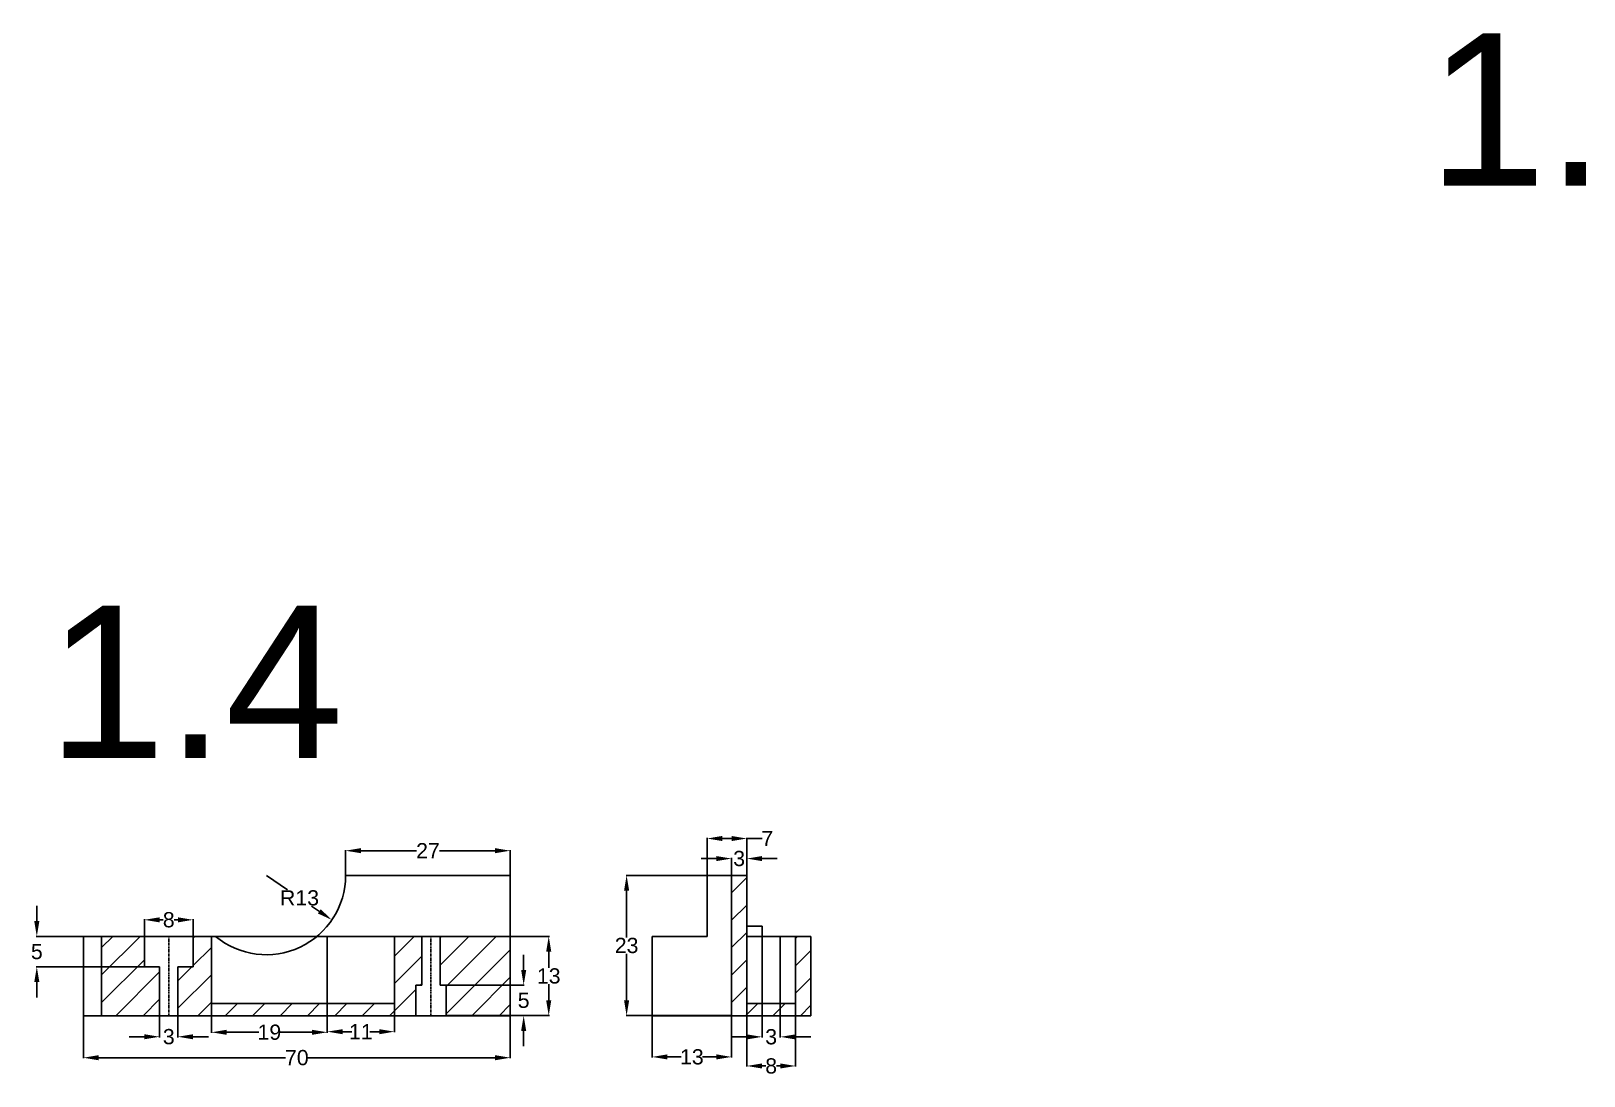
# Model space of a CAD drawing. Header units: inches. Extents: x 3 to 1058, y 42 to 617.
# Drawn here: x 39.8 to 294.4, y 390.9 to 562.3 of the extents above; entities that cross this region are included whole.
import ezdxf

# ---------------------------------------------------------------- set-up
doc = ezdxf.new("R2010")
doc.units = ezdxf.units.IN
doc.header["$MEASUREMENT"] = 0
doc.linetypes.add('CENTER', pattern=[2, 1.25, -0.25, 0.25, -0.25])
doc.styles.get("Standard").update_dxf_attribs({"font": 'arial.ttf'})
doc.dimstyles.new('AM_ANSI', dxfattribs={"dimtxt": 2.5, "dimasz": 2.5, "dimexe": 0.1, "dimexo": 0.05, "dimgap": 0.06, "dimtad": 0, "dimtih": 1, "dimtoh": 1, "dimdec": 0, "dimzin": 7, "dimdsep": 46, "dimtxsty": 'Standard', "dimcen": 0, "dimclrd": 3, "dimclre": 3, "dimclrt": 3, "dimadec": 0, "dimazin": 2, "dimtp": 0.1, "dimtm": 0.1, "dimtfac": 0.71, "dimtdec": 0, "dimtofl": 0, "dimtmove": 0, "dimatfit": 3, "dimfxl": 1, "dimtolj": 1, "dimtzin": 7, "dimlwd": -1, "dimlwe": -1, "dimarcsym": 1})
doc.dimstyles.new('AM_ANSI$4', dxfattribs={"dimtxt": 2.5, "dimasz": 2.5, "dimexe": 0.1, "dimexo": 0.05, "dimgap": 0.06, "dimtad": 0, "dimtih": 1, "dimtoh": 1, "dimdec": 0, "dimzin": 7, "dimdsep": 46, "dimtxsty": 'Standard', "dimcen": 0, "dimclrd": 3, "dimclre": 3, "dimclrt": 3, "dimadec": 0, "dimazin": 2, "dimtp": 0.1, "dimtm": 0.1, "dimtfac": 0.71, "dimtdec": 0, "dimtofl": 0, "dimtmove": 0, "dimatfit": 0, "dimfxl": 1, "dimtolj": 1, "dimtzin": 7, "dimlwd": -1, "dimlwe": -1, "dimarcsym": 1})
pattern_1 = [(45, (-1825.0293, -1518.3473), (-2.245064, 2.245064), [])]

# ---------------------------------------------------------------- blocks, each defined once
blk = doc.blocks.new('*D105')
at = {"color": 3, "linetype": 'ByBlock', "transparency": 16777216}
for p, q in [((91.39, 423.84), (91.39, 427.95)), ((93.89, 427.85), (103.02, 427.85)), ((115.89, 427.85), (106.76, 427.85)), ((118.39, 423.84), (118.39, 427.95))]:
    blk.add_line(p, q, dxfattribs=at)
at = {"color": 3, "transparency": 16777216}
for points in [[(93.89, 428.27), (93.89, 427.44), (91.39, 427.85)], [(115.89, 428.27), (115.89, 427.44), (118.39, 427.85)]]:
    blk.add_solid(points, dxfattribs=at)
at = {"layer": 'Defpoints', "color": 0, "transparency": 16777216}
for p in [(118.39, 427.85), (91.39, 423.79), (118.39, 423.79)]:
    blk.add_point(p, dxfattribs=at)
at = {"color": 3, "transparency": 16777216, "insert": (104.89, 427.85), "char_height": 2.5, "attachment_point": 5}
blk.add_mtext('\\A1;27', dxfattribs=at)
blk = doc.blocks.new('*D106')
at = {"color": 3, "linetype": 'ByBlock', "transparency": 16777216}
for p, q in [((48.39, 400.74), (48.39, 393.79)), ((118.39, 400.74), (118.39, 393.79)), ((50.89, 393.89), (81.55, 393.89)), ((115.89, 393.89), (85.22, 393.89))]:
    blk.add_line(p, q, dxfattribs=at)
at = {"color": 3, "transparency": 16777216}
for points in [[(50.89, 394.3), (50.89, 393.47), (48.39, 393.89)], [(115.89, 394.3), (115.89, 393.47), (118.39, 393.89)]]:
    blk.add_solid(points, dxfattribs=at)
at = {"layer": 'Defpoints', "color": 0, "transparency": 16777216}
for p in [(48.39, 400.79), (118.39, 400.79), (118.39, 393.89)]:
    blk.add_point(p, dxfattribs=at)
at = {"color": 3, "transparency": 16777216, "insert": (83.39, 393.89), "char_height": 2.5, "attachment_point": 5}
blk.add_mtext('\\A1;70', dxfattribs=at)
blk = doc.blocks.new('*D107')
at = {"color": 3, "linetype": 'ByBlock', "transparency": 16777216}
for p, q in [((60.89, 400.74), (60.89, 397.23)), ((63.89, 400.74), (63.89, 397.23)), ((58.39, 397.33), (55.89, 397.33)), ((66.39, 397.33), (68.89, 397.33))]:
    blk.add_line(p, q, dxfattribs=at)
at = {"color": 3, "transparency": 16777216}
for points in [[(58.39, 397.74), (58.39, 396.91), (60.89, 397.33)], [(66.39, 397.74), (66.39, 396.91), (63.89, 397.33)]]:
    blk.add_solid(points, dxfattribs=at)
at = {"layer": 'Defpoints', "color": 0, "transparency": 16777216}
for p in [(60.89, 400.79), (63.89, 400.79), (63.89, 397.33)]:
    blk.add_point(p, dxfattribs=at)
at = {"color": 3, "transparency": 16777216, "insert": (62.39, 397.33), "char_height": 2.5, "attachment_point": 5}
blk.add_mtext('\\A1;3', dxfattribs=at)
blk = doc.blocks.new('*D108')
at = {"color": 3, "linetype": 'ByBlock', "transparency": 16777216}
for p, q in [((118.44, 413.79), (124.79, 413.79)), ((124.69, 411.29), (124.69, 408.62)), ((124.69, 403.29), (124.69, 405.95)), ((118.44, 400.79), (124.79, 400.79))]:
    blk.add_line(p, q, dxfattribs=at)
at = {"color": 3, "transparency": 16777216}
for points in [[(124.27, 411.29), (125.11, 411.29), (124.69, 413.79)], [(124.27, 403.29), (125.11, 403.29), (124.69, 400.79)]]:
    blk.add_solid(points, dxfattribs=at)
at = {"layer": 'Defpoints', "color": 0, "transparency": 16777216}
for p in [(118.39, 413.79), (118.39, 400.79), (124.69, 400.79)]:
    blk.add_point(p, dxfattribs=at)
at = {"color": 3, "transparency": 16777216, "insert": (124.69, 407.29), "char_height": 2.5, "attachment_point": 5}
blk.add_mtext('\\A1;13', dxfattribs=at)
blk = doc.blocks.new('*D109')
at = {"color": 3, "linetype": 'ByBlock', "transparency": 16777216}
for p, q in [((58.39, 413.84), (58.39, 416.61)), ((60.89, 416.51), (61.5, 416.51)), ((63.89, 416.51), (63.27, 416.51)), ((66.39, 413.84), (66.39, 416.61))]:
    blk.add_line(p, q, dxfattribs=at)
at = {"color": 3, "transparency": 16777216}
for points in [[(60.89, 416.92), (60.89, 416.09), (58.39, 416.51)], [(63.89, 416.92), (63.89, 416.09), (66.39, 416.51)]]:
    blk.add_solid(points, dxfattribs=at)
at = {"layer": 'Defpoints', "color": 0, "transparency": 16777216}
for p in [(66.39, 416.51), (58.39, 413.79), (66.39, 413.79)]:
    blk.add_point(p, dxfattribs=at)
at = {"color": 3, "transparency": 16777216, "insert": (62.39, 416.51), "char_height": 2.5, "attachment_point": 5}
blk.add_mtext('\\A1;8', dxfattribs=at)
blk = doc.blocks.new('*D110')
at = {"color": 3, "linetype": 'ByBlock', "transparency": 16777216}
for p, q in [((40.76, 416.29), (40.76, 418.79)), ((58.34, 413.79), (40.66, 413.79)), ((58.34, 408.79), (40.66, 408.79)), ((40.76, 406.29), (40.76, 403.79))]:
    blk.add_line(p, q, dxfattribs=at)
at = {"color": 3, "transparency": 16777216}
for points in [[(40.34, 416.29), (41.18, 416.29), (40.76, 413.79)], [(40.34, 406.29), (41.18, 406.29), (40.76, 408.79)]]:
    blk.add_solid(points, dxfattribs=at)
at = {"layer": 'Defpoints', "color": 0, "transparency": 16777216}
for p in [(58.39, 413.79), (40.76, 408.79), (58.39, 408.79)]:
    blk.add_point(p, dxfattribs=at)
at = {"color": 3, "transparency": 16777216, "insert": (40.76, 411.29), "char_height": 2.5, "attachment_point": 5}
blk.add_mtext('\\A1;5', dxfattribs=at)
blk = doc.blocks.new('*D111')
at = {"color": 3, "linetype": 'ByBlock', "transparency": 16777216}
for p, q in [((120.58, 408.29), (120.58, 410.79)), ((107.94, 405.79), (120.68, 405.79)), ((107.94, 400.79), (120.68, 400.79)), ((120.58, 398.29), (120.58, 395.79))]:
    blk.add_line(p, q, dxfattribs=at)
at = {"color": 3, "transparency": 16777216}
for points in [[(120.17, 408.29), (121, 408.29), (120.58, 405.79)], [(120.17, 398.29), (121, 398.29), (120.58, 400.79)]]:
    blk.add_solid(points, dxfattribs=at)
at = {"layer": 'Defpoints', "color": 0, "transparency": 16777216}
for p in [(107.89, 405.79), (107.89, 400.79), (120.58, 400.79)]:
    blk.add_point(p, dxfattribs=at)
at = {"color": 3, "transparency": 16777216, "insert": (120.58, 403.29), "char_height": 2.5, "attachment_point": 5}
blk.add_mtext('\\A1;5', dxfattribs=at)
blk = doc.blocks.new('*D112')
at = {"color": 3, "linetype": 'ByBlock', "transparency": 16777216}
for p, q in [((88.39, 402.74), (88.39, 398.06)), ((99.39, 402.74), (99.39, 398.06)), ((90.89, 398.16), (92.4, 398.16)), ((96.89, 398.16), (95.38, 398.16))]:
    blk.add_line(p, q, dxfattribs=at)
at = {"color": 3, "transparency": 16777216}
for points in [[(90.89, 398.57), (90.89, 397.74), (88.39, 398.16)], [(96.89, 398.57), (96.89, 397.74), (99.39, 398.16)]]:
    blk.add_solid(points, dxfattribs=at)
at = {"layer": 'Defpoints', "color": 0, "transparency": 16777216}
for p in [(88.39, 402.79), (99.39, 402.79), (99.39, 398.16)]:
    blk.add_point(p, dxfattribs=at)
at = {"color": 3, "transparency": 16777216, "insert": (93.89, 398.16), "char_height": 2.5, "attachment_point": 5}
blk.add_mtext('\\A1;11', dxfattribs=at)
blk = doc.blocks.new('*D113')
at = {"color": 3, "linetype": 'ByBlock', "transparency": 16777216}
for p, q in [((69.39, 402.74), (69.39, 397.96)), ((88.39, 402.74), (88.39, 397.96)), ((71.89, 398.06), (77.15, 398.06)), ((85.89, 398.06), (80.62, 398.06))]:
    blk.add_line(p, q, dxfattribs=at)
at = {"color": 3, "transparency": 16777216}
for points in [[(71.89, 398.47), (71.89, 397.64), (69.39, 398.06)], [(85.89, 398.47), (85.89, 397.64), (88.39, 398.06)]]:
    blk.add_solid(points, dxfattribs=at)
at = {"layer": 'Defpoints', "color": 0, "transparency": 16777216}
for p in [(69.39, 402.79), (88.39, 402.79), (88.39, 398.06)]:
    blk.add_point(p, dxfattribs=at)
at = {"color": 3, "transparency": 16777216, "insert": (78.89, 398.06), "char_height": 2.5, "attachment_point": 5}
blk.add_mtext('\\A1;19', dxfattribs=at)
blk = doc.blocks.new('*D114')
at = {"color": 3, "linetype": 'ByBlock', "transparency": 16777216}
for p, q in [((150.66, 423.84), (150.66, 429.95)), ((153.16, 429.85), (154.66, 429.85)), ((157.16, 423.84), (157.16, 429.95)), ((157.16, 429.85), (159.66, 429.85))]:
    blk.add_line(p, q, dxfattribs=at)
at = {"color": 3, "transparency": 16777216}
for points in [[(153.16, 430.27), (153.16, 429.43), (150.66, 429.85)], [(154.66, 430.27), (154.66, 429.43), (157.16, 429.85)]]:
    blk.add_solid(points, dxfattribs=at)
at = {"layer": 'Defpoints', "color": 0, "transparency": 16777216}
for p in [(157.16, 429.85), (150.66, 423.79), (157.16, 423.79)]:
    blk.add_point(p, dxfattribs=at)
at = {"color": 3, "transparency": 16777216, "insert": (160.53, 429.85), "char_height": 2.5, "attachment_point": 5}
blk.add_mtext('\\A1;7', dxfattribs=at)
blk = doc.blocks.new('*D115')
at = {"color": 3, "linetype": 'ByBlock', "transparency": 16777216}
for p, q in [((154.61, 423.79), (137.36, 423.79)), ((137.46, 421.29), (137.46, 413.62)), ((137.46, 403.29), (137.46, 410.95)), ((154.61, 400.79), (137.36, 400.79))]:
    blk.add_line(p, q, dxfattribs=at)
at = {"color": 3, "transparency": 16777216}
for points in [[(137.04, 421.29), (137.88, 421.29), (137.46, 423.79)], [(137.04, 403.29), (137.88, 403.29), (137.46, 400.79)]]:
    blk.add_solid(points, dxfattribs=at)
at = {"layer": 'Defpoints', "color": 0, "transparency": 16777216}
for p in [(154.66, 423.79), (137.46, 400.79), (154.66, 400.79)]:
    blk.add_point(p, dxfattribs=at)
at = {"color": 3, "transparency": 16777216, "insert": (137.46, 412.29), "char_height": 2.5, "attachment_point": 5}
blk.add_mtext('\\A1;23', dxfattribs=at)
blk = doc.blocks.new('*D116')
at = {"color": 3, "linetype": 'ByBlock', "transparency": 16777216}
for p, q in [((157.16, 402.74), (157.16, 392.43)), ((165.16, 402.74), (165.16, 392.43)), ((159.66, 392.53), (160.27, 392.53)), ((162.66, 392.53), (162.04, 392.53))]:
    blk.add_line(p, q, dxfattribs=at)
at = {"color": 3, "transparency": 16777216}
for points in [[(159.66, 392.95), (159.66, 392.12), (157.16, 392.53)], [(162.66, 392.95), (162.66, 392.12), (165.16, 392.53)]]:
    blk.add_solid(points, dxfattribs=at)
at = {"layer": 'Defpoints', "color": 0, "transparency": 16777216}
for p in [(157.16, 402.79), (165.16, 402.79), (165.16, 392.53)]:
    blk.add_point(p, dxfattribs=at)
at = {"color": 3, "transparency": 16777216, "insert": (161.16, 392.53), "char_height": 2.5, "attachment_point": 5}
blk.add_mtext('\\A1;8', dxfattribs=at)
blk = doc.blocks.new('*D117')
at = {"color": 3, "linetype": 'ByBlock', "transparency": 16777216}
for p, q in [((159.66, 402.74), (159.66, 397.21)), ((162.66, 402.74), (162.66, 397.21)), ((157.16, 397.31), (154.66, 397.31)), ((165.16, 397.31), (167.66, 397.31))]:
    blk.add_line(p, q, dxfattribs=at)
at = {"color": 3, "transparency": 16777216}
for points in [[(157.16, 397.72), (157.16, 396.89), (159.66, 397.31)], [(165.16, 397.72), (165.16, 396.89), (162.66, 397.31)]]:
    blk.add_solid(points, dxfattribs=at)
at = {"layer": 'Defpoints', "color": 0, "transparency": 16777216}
for p in [(159.66, 402.79), (162.66, 402.79), (162.66, 397.31)]:
    blk.add_point(p, dxfattribs=at)
at = {"color": 3, "transparency": 16777216, "insert": (161.16, 397.31), "char_height": 2.5, "attachment_point": 5}
blk.add_mtext('\\A1;3', dxfattribs=at)
blk = doc.blocks.new('*D119')
at = {"color": 3, "linetype": 'ByBlock', "transparency": 16777216}
for p, q in [((141.66, 400.74), (141.66, 393.92)), ((154.66, 400.74), (154.66, 393.92)), ((144.16, 394.02), (146.42, 394.02)), ((152.16, 394.02), (149.89, 394.02))]:
    blk.add_line(p, q, dxfattribs=at)
at = {"color": 3, "transparency": 16777216}
for points in [[(144.16, 394.44), (144.16, 393.6), (141.66, 394.02)], [(152.16, 394.44), (152.16, 393.6), (154.66, 394.02)]]:
    blk.add_solid(points, dxfattribs=at)
at = {"layer": 'Defpoints', "color": 0, "transparency": 16777216}
for p in [(141.66, 400.79), (154.66, 400.79), (154.66, 394.02)]:
    blk.add_point(p, dxfattribs=at)
at = {"color": 3, "transparency": 16777216, "insert": (148.16, 394.02), "char_height": 2.5, "attachment_point": 5}
blk.add_mtext('\\A1;13', dxfattribs=at)
blk = doc.blocks.new('*D120')
at = {"color": 3, "linetype": 'ByBlock', "transparency": 16777216}
for p, q in [((152.16, 426.56), (149.66, 426.56)), ((154.66, 423.84), (154.66, 426.66)), ((157.16, 423.84), (157.16, 426.66)), ((159.66, 426.56), (162.16, 426.56))]:
    blk.add_line(p, q, dxfattribs=at)
at = {"color": 3, "transparency": 16777216}
for points in [[(152.16, 426.97), (152.16, 426.14), (154.66, 426.56)], [(159.66, 426.97), (159.66, 426.14), (157.16, 426.56)]]:
    blk.add_solid(points, dxfattribs=at)
at = {"layer": 'Defpoints', "color": 0, "transparency": 16777216}
for p in [(157.16, 426.56), (154.66, 423.79), (157.16, 423.79)]:
    blk.add_point(p, dxfattribs=at)
at = {"color": 3, "transparency": 16777216, "insert": (155.91, 426.56), "char_height": 2.5, "attachment_point": 5}
blk.add_mtext('\\A1;3', dxfattribs=at)
blk = doc.blocks.new('*D207')
at = {"color": 3, "linetype": 'ByBlock', "transparency": 16777216}
for p, q in [((78.39, 423.79), (81.86, 421.43)), ((87.08, 417.89), (85.8, 418.76))]:
    blk.add_line(p, q, dxfattribs=at)
at = {"color": 3, "transparency": 16777216}
blk.add_solid([(87.31, 418.24), (86.85, 417.55), (89.15, 416.49)], dxfattribs=at)
at = {"layer": 'Defpoints', "color": 0, "transparency": 16777216}
for p in [(78.39, 423.79), (89.15, 416.49)]:
    blk.add_point(p, dxfattribs=at)
at = {"color": 3, "transparency": 16777216, "insert": (83.83, 420.1), "char_height": 2.5, "attachment_point": 5}
blk.add_mtext('\\A1;R13', dxfattribs=at)

msp = doc.modelspace()

# ---------------------------------------------------------------- hatches: boundary and pattern name
h = msp.add_hatch()
h.set_pattern_fill('ANSI31', color=3)
h.set_pattern_definition(pattern_1)
h.paths.add_polyline_path([(157.15708, 413.7853), (157.15708, 423.7853), (154.65708, 423.7853), (154.65708, 400.7853), (167.65708, 400.7853), (167.65708, 413.7853), (165.15708, 413.7853), (165.15708, 402.7853), (157.15708, 402.7853)])
h = msp.add_hatch()
h.set_pattern_fill('ANSI31', color=3)
h.set_pattern_definition(pattern_1)
h.paths.add_polyline_path([(60.88717, 408.7853), (58.38717, 408.7853), (58.38717, 413.7853), (51.38717, 413.7853), (51.38717, 400.7853), (60.88717, 400.7853)])
h = msp.add_hatch()
h.set_pattern_fill('ANSI31', color=3)
h.set_pattern_definition(pattern_1)
h.paths.add_polyline_path([(103.88717, 413.7853), (99.38717, 413.7853), (99.38717, 402.7853), (88.38717, 402.7853), (69.38717, 402.7853), (69.38717, 413.7853), (66.38717, 413.7853), (66.38717, 408.7853), (63.88717, 408.7853), (63.88717, 400.7853), (102.88717, 400.7853), (102.88717, 405.7853), (103.88717, 405.7853)])
h.paths.add_polyline_path([(106.88717, 413.7853), (106.88717, 405.7853), (107.88717, 405.7853), (107.88717, 400.7853), (118.38717, 400.7853), (118.38717, 413.7853)])

# ---------------------------------------------------------------- linework, layer by layer
at = {"color": 4}
for p, q in [((118.38717, 423.7853), (91.38717, 423.7853)), ((118.38717, 400.7853), (118.38717, 423.7853)), ((150.65708, 413.7853), (150.65708, 423.7853)), ((150.65708, 423.7853), (154.65708, 423.7853)), ((154.65708, 400.7853), (154.65708, 423.7853)), ((154.65708, 423.7853), (157.15708, 423.7853)), ((157.15708, 423.7853), (157.15708, 413.7853)), ((159.65708, 415.4753), (157.15708, 415.4753)), ((159.65708, 413.7853), (159.65708, 415.4753)), ((48.38717, 400.7853), (48.38717, 413.7853)), ((48.38717, 413.7853), (51.38717, 413.7853)), ((51.38717, 413.7853), (51.38717, 400.7853)), ((51.38717, 413.7853), (62.38717, 413.7853)), ((58.38717, 413.7853), (58.38717, 408.7853)), ((66.38717, 413.7853), (62.38717, 413.7853)), ((66.38717, 413.7853), (66.38717, 408.7853)), ((66.38717, 413.7853), (69.38717, 413.7853)), ((69.38717, 413.7853), (69.38717, 402.7853)), ((88.38717, 413.7853), (69.38717, 413.7853)), ((88.38717, 402.7853), (88.38717, 413.7853)), ((88.38717, 413.7853), (118.38717, 413.7853)), ((99.38717, 402.7853), (99.38717, 413.7853)), ((103.88717, 405.7853), (103.88717, 413.7853)), ((106.88717, 405.7853), (106.88717, 413.7853)), ((141.65708, 413.7853), (150.65708, 413.7853)), ((141.65708, 400.7853), (141.65708, 413.7853)), ((157.15708, 402.7853), (157.15708, 413.7853)), ((157.15708, 413.7853), (167.65708, 413.7853)), ((159.65708, 402.7853), (159.65708, 413.7853)), ((162.65708, 413.7853), (162.65708, 402.7853)), ((165.15708, 413.7853), (165.15708, 402.7853)), ((167.65708, 413.7853), (167.65708, 400.7853)), ((58.38717, 408.7853), (60.88717, 408.7853)), ((60.88717, 408.7853), (60.88717, 400.7853)), ((63.88717, 408.7853), (63.88717, 400.7853)), ((63.88717, 408.7853), (66.38717, 408.7853)), ((102.88717, 405.7853), (103.88717, 405.7853)), ((102.88717, 400.7853), (102.88717, 405.7853)), ((106.88717, 405.7853), (107.88717, 405.7853)), ((107.88717, 400.7853), (107.88717, 405.7853)), ((69.38717, 402.7853), (88.38717, 402.7853)), ((88.38717, 402.7853), (99.38717, 402.7853)), ((157.15708, 402.7853), (165.15708, 402.7853)), ((48.38717, 400.7853), (118.38717, 400.7853)), ((141.65708, 400.7853), (167.65708, 400.7853))]:
    msp.add_line(p, q, dxfattribs=at)
at = {"color": 1, "linetype": 'CENTER', "ltscale": 0.25}
for p, q in [((62.38717, 400.7853), (62.38717, 413.7853)), ((105.38718, 400.7853), (105.38718, 413.7853))]:
    msp.add_line(p, q, dxfattribs=at)
at = {"color": 4}
msp.add_arc((78.38717, 423.7853), 13, 230.2848628, 0, dxfattribs=at)

# ---------------------------------------------------------------- texts
at = {"color": 6}
for s, p in [('1.6', (268.8179, 536.95413)), ('1.4', (42.49529, 443.05061))]:
    msp.add_text(s, height=25, dxfattribs=at).set_placement(p)

# ---------------------------------------------------------------- dimensions: what is measured, and where the dimension line sits
for base, p1, p2, picture, middle in [((157.157083482, 429.8499057325), (150.657083482, 423.7853011065), (157.157083482, 423.7853011065), '*D114', (160.5262581069, 429.8499057325)), ((118.38717, 427.85287), (91.38717, 423.7853), (118.38717, 423.7853), '*D105', (104.88717, 427.85287)), ((157.157083482, 426.5560579838), (154.657083482, 423.7853011065), (157.157083482, 423.7853011065), '*D120', (155.907083482, 426.5560579838)), ((66.38717, 416.50666), (58.38717, 413.7853), (66.38717, 413.7853), '*D109', (62.38717, 416.50666)), ((88.38717, 398.05596), (69.38717, 402.7853), (88.38717, 402.7853), '*D113', (78.88717, 398.05596)), ((99.38717, 398.15596), (88.38717, 402.7853), (99.38717, 402.7853), '*D112', (93.88717, 398.15596)), ((162.65708, 397.30737), (159.65708, 402.7853), (162.65708, 402.7853), '*D117', (161.15708, 397.30737)), ((165.15708, 392.53406), (157.15708, 402.7853), (165.15708, 402.7853), '*D116', (161.15708, 392.53406)), ((118.38717, 393.8854), (48.38717, 400.7853), (118.38717, 400.7853), '*D106', (83.38717, 393.8854)), ((63.88717, 397.32633), (60.88717, 400.7853), (63.88717, 400.7853), '*D107', (62.38717, 397.32633)), ((154.65708, 394.02092), (141.65708, 400.7853), (154.65708, 400.7853), '*D119', (148.15708, 394.02092))]:
    dim = msp.add_linear_dim(base=base, p1=p1, p2=p2, dimstyle='AM_ANSI')
    dim.commit()
    dim.dimension.update_dxf_attribs({"geometry": picture, "text_midpoint": middle})
at = {"color": 1}
dim = msp.add_radius_dim(center=(78.38717, 423.7853), mpoint=(89.14833, 416.49164), dimstyle='AM_ANSI$4', dxfattribs=at)
dim.commit()
dim.dimension.update_dxf_attribs({"geometry": '*D207', "text_midpoint": (83.82954, 420.09659), "dimtype": 164})
for base, p1, p2, picture, middle in [((137.45917, 400.7853), (154.65708, 423.7853), (154.65708, 400.7853), '*D115', (137.45917, 412.2853)), ((40.76141, 408.7853), (58.38717, 413.7853), (58.38717, 408.7853), '*D110', (40.76141, 411.2853)), ((124.69004, 400.7853), (118.38717, 413.7853), (118.38717, 400.7853), '*D108', (124.69004, 407.2853)), ((120.58217, 400.7853), (107.88717, 405.7853), (107.88717, 400.7853), '*D111', (120.58217, 403.2853))]:
    dim = msp.add_linear_dim(base=base, p1=p1, p2=p2, angle=90, dimstyle='AM_ANSI')
    dim.commit()
    dim.dimension.update_dxf_attribs({"geometry": picture, "text_midpoint": middle})

doc.saveas('drawing.dxf')
